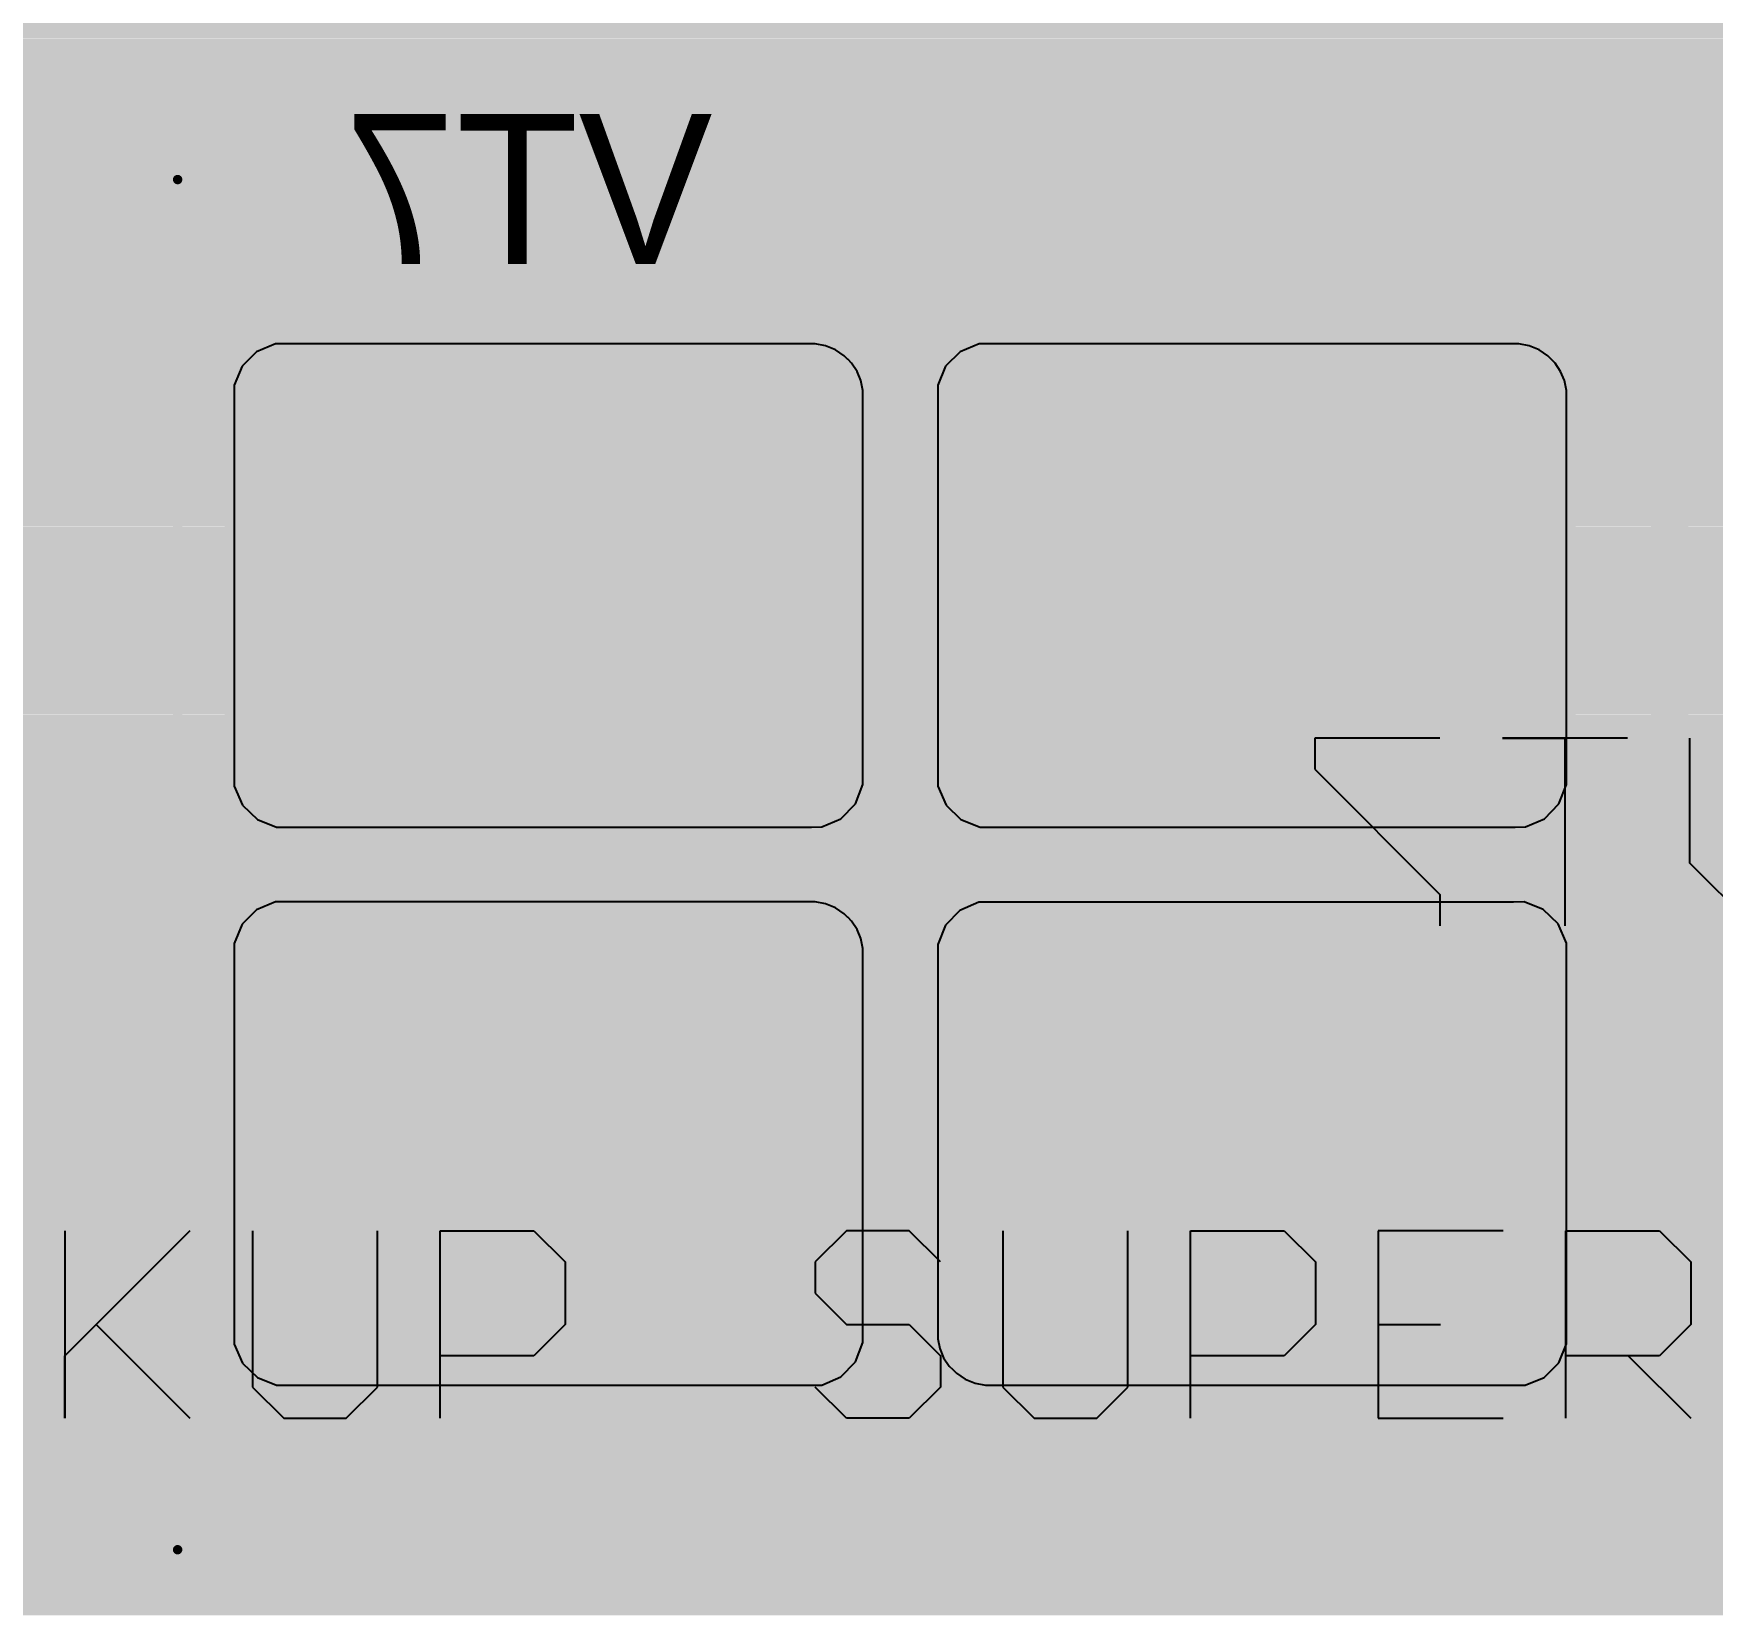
# Model space of a CAD drawing. Header units: millimetres. Extents: x 0.11 to 5.67, y 0.55 to 4.24.
# Drawn here: x 1.017 to 1.3692, y 2.1526 to 2.4844 of the extents above; entities that cross this region are included whole.
import ezdxf

# ---------------------------------------------------------------- set-up
doc = ezdxf.new("R2010")
doc.units = ezdxf.units.MM
doc.header["$MEASUREMENT"] = 0
for name, color, linetype in [('BottomLayer', 5, 'Continuous'), ('BottomOverlay', 54, 'Continuous'), ('BottomPaste', 16, 'Continuous'), ('BottomSolder', 6, 'Continuous'), ('InternalPlane1', 76, 'Continuous'), ('InternalPlane2', 16, 'Continuous'), ('Mechanical1', 6, 'Continuous'), ('Mechanical14', 56, 'Continuous'), ('Mechanical3', 76, 'Continuous'), ('MultiLayer', 9, 'Continuous'), ('TopLayer', 1, 'Continuous'), ('TopOverlay', 2, 'Continuous'), ('ViaHoleLayer', 16, 'Continuous')]:
    doc.layers.add(name, color=color, linetype=linetype)

# ---------------------------------------------------------------- blocks, each defined once
blk = doc.blocks.new('D_PAK_TO_252AA__B_59')
at = {"layer": 'BottomLayer', "const_width": 0.03937}
for points in [[(-0.15453, 0.08976), (-0.1998, 0.08976)], [(-0.15453, -0.08976), (-0.1998, -0.08976)]]:
    blk.add_lwpolyline(points, dxfattribs=at)
at = {"layer": 'BottomLayer'}
for points, const_width in [([(-0.20965, 0.08976, 1), (-0.18996, 0.08976, 1)], 0.01969), ([(-0.16437, 0.08976, 1), (-0.14469, 0.08976, 1)], 0.01969), ([(-0.05556, 0.09833, 1), (-0.04464, 0.09833, 1)], 0.01093), ([(0.20212, 0.09833, 1), (0.21304, 0.09833, 1)], 0.01093), ([(-0.20965, -0.08976, 1), (-0.18996, -0.08976, 1)], 0.01969), ([(-0.16437, -0.08976, 1), (-0.14469, -0.08976, 1)], 0.01969), ([(-0.05556, -0.09833, 1), (-0.04464, -0.09833, 1)], 0.01093), ([(0.20212, -0.09833, 1), (0.21304, -0.09833, 1)], 0.01093)]:
    blk.add_lwpolyline(points, format="xyb", close=True, dxfattribs=dict(at, const_width=const_width))
for points in [[(-0.0501, -0.10925), (0.20758, -0.10925), (-0.0501, 0.10925), (0.20758, 0.10925)], [(-0.06102, -0.09833), (0.2185, -0.09833), (-0.06102, 0.09833), (0.2185, 0.09833)]]:
    blk.add_solid(points, dxfattribs=at)
at = {"layer": 'BottomOverlay', "const_width": 0.00787}
for points in [[(-0.11909, 0.13189), (-0.11909, -0.13189)], [(-0.07579, 0.13189), (-0.11909, 0.13189)], [(-0.07579, -0.13189), (-0.11909, -0.13189)]]:
    blk.add_lwpolyline(points, dxfattribs=at)
at = {"layer": 'BottomOverlay'}
for points, const_width in [([(-0.12106, 0.13189, 1), (-0.11713, 0.13189, 1)], 0.00394), ([(-0.12106, 0.13189, 1), (-0.11713, 0.13189, 1)], 0.00394), ([(-0.07776, 0.13189, 1), (-0.07382, 0.13189, 1)], 0.00394), ([(-0.20374, -0.13189, 1), (-0.21358, -0.13189, 1)], 0.00984), ([(-0.21604, -0.13189, 1), (-0.21112, -0.13189, 1)], 0.00492), ([(-0.2062, -0.13189, 1), (-0.20128, -0.13189, 1)], 0.00492), ([(-0.12106, -0.13189, 1), (-0.11713, -0.13189, 1)], 0.00394), ([(-0.12106, -0.13189, 1), (-0.11713, -0.13189, 1)], 0.00394), ([(-0.07776, -0.13189, 1), (-0.07382, -0.13189, 1)], 0.00394)]:
    blk.add_lwpolyline(points, format="xyb", close=True, dxfattribs=dict(at, const_width=const_width))
at = {"layer": 'BottomPaste'}
for p, q in [((-0.05236, 0.10921), (-0.05635, 0.10756)), ((-0.0502, 0.10921), (-0.05236, 0.10921)), ((0.05973, 0.10921), (-0.0502, 0.10921)), ((0.06085, 0.10921), (0.05973, 0.10921)), ((0.05973, 0.10921), (0.05973, 0.10921)), ((0.06303, 0.10878), (0.06085, 0.10921)), ((0.09732, 0.10918), (0.09515, 0.10915)), ((0.20736, 0.10918), (0.09732, 0.10918)), ((0.20954, 0.10921), (0.20736, 0.10918)), ((0.20736, 0.10918), (0.20736, 0.10918)), ((0.21359, 0.10761), (0.20954, 0.10921)), ((-0.05635, 0.10756), (-0.05941, 0.1045)), ((0.06508, 0.10793), (0.06303, 0.10878)), ((0.06693, 0.10669), (0.06508, 0.10793)), ((0.06772, 0.10591), (0.06693, 0.10669)), ((0.06772, 0.1059), (0.06772, 0.10591)), ((0.06846, 0.10517), (0.06772, 0.1059)), ((0.09116, 0.10742), (0.08814, 0.1043)), ((0.09515, 0.10915), (0.09116, 0.10742)), ((0.21671, 0.10457), (0.21359, 0.10761)), ((-0.05941, 0.1045), (-0.06106, 0.10051)), ((0.06962, 0.10343), (0.06846, 0.10517)), ((0.07042, 0.10149), (0.06962, 0.10343)), ((0.08814, 0.1043), (0.08654, 0.10025)), ((0.21843, 0.10057), (0.21671, 0.10457)), ((-0.06106, 0.10051), (-0.06106, 0.09835)), ((0.07083, 0.09944), (0.07042, 0.10149)), ((0.07083, 0.0984), (0.07083, 0.09944)), ((0.08654, 0.10025), (0.08658, 0.09808)), ((0.21847, 0.0984), (0.21843, 0.10057)), ((-0.06106, 0.09835), (-0.06106, 0.09835)), ((-0.06106, 0.09835), (-0.06106, 0.01862)), ((0.07083, 0.01894), (0.07083, 0.0984)), ((0.08658, 0.09808), (0.08657, 0.09808)), ((0.08657, 0.09808), (0.08658, 0.01862)), ((0.21847, 0.01867), (0.21847, 0.0984)), ((-0.06106, 0.01862), (-0.06103, 0.01644)), ((0.07083, 0.01894), (0.07083, 0.01894)), ((0.07086, 0.01676), (0.07083, 0.01894)), ((0.08658, 0.01862), (0.08658, 0.01757)), ((0.21846, 0.01651), (0.21846, 0.01867)), ((0.21846, 0.01867), (0.21847, 0.01867)), ((-0.06103, 0.01644), (-0.05931, 0.01245)), ((0.06926, 0.01272), (0.07086, 0.01676)), ((0.08658, 0.01757), (0.08698, 0.01552)), ((0.08698, 0.01552), (0.08778, 0.01359)), ((0.21681, 0.01252), (0.21846, 0.01651)), ((-0.05931, 0.01245), (-0.05618, 0.00941)), ((0.06624, 0.0096), (0.06926, 0.01272)), ((0.08778, 0.01359), (0.08895, 0.01185)), ((0.08895, 0.01185), (0.08968, 0.01111)), ((0.08968, 0.01111), (0.08969, 0.01111)), ((0.08969, 0.01111), (0.09047, 0.01033)), ((0.21375, 0.00946), (0.21681, 0.01252)), ((-0.05618, 0.00941), (-0.05214, 0.0078)), ((-0.05214, 0.0078), (-0.04996, 0.00784)), ((-0.04996, 0.00784), (-0.04996, 0.00784)), ((-0.04996, 0.00784), (0.06008, 0.00784)), ((0.06008, 0.00784), (0.06225, 0.00787)), ((0.06225, 0.00787), (0.06624, 0.0096)), ((0.09047, 0.01033), (0.09232, 0.00909)), ((0.09232, 0.00909), (0.09438, 0.00824)), ((0.09438, 0.00824), (0.09656, 0.00781)), ((0.09656, 0.00781), (0.09767, 0.00781)), ((0.09767, 0.00781), (0.09767, 0.0078)), ((0.09767, 0.0078), (0.2076, 0.0078)), ((0.2076, 0.0078), (0.20976, 0.0078)), ((0.20976, 0.0078), (0.21375, 0.00946)), ((-0.05644, -0.00964), (-0.05947, -0.01276)), ((-0.05245, -0.00791), (-0.05644, -0.00964)), ((-0.05028, -0.00788), (-0.05245, -0.00791)), ((0.05976, -0.00788), (-0.05028, -0.00788)), ((0.06194, -0.00784), (0.05976, -0.00788)), ((0.05976, -0.00788), (0.05976, -0.00788)), ((0.06598, -0.00945), (0.06194, -0.00784)), ((0.06911, -0.01249), (0.06598, -0.00945)), ((0.09116, -0.00964), (0.08814, -0.01276)), ((0.09515, -0.00791), (0.09116, -0.00964)), ((0.09732, -0.00788), (0.09515, -0.00791)), ((0.20736, -0.00788), (0.09732, -0.00788)), ((0.20954, -0.00784), (0.20736, -0.00788)), ((0.20736, -0.00788), (0.20736, -0.00788)), ((0.21359, -0.00945), (0.20954, -0.00784)), ((0.21671, -0.01249), (0.21359, -0.00945)), ((-0.05947, -0.01276), (-0.06106, -0.0168)), ((0.07083, -0.01648), (0.06911, -0.01249)), ((0.08814, -0.01276), (0.08654, -0.0168)), ((0.21843, -0.01648), (0.21671, -0.01249)), ((-0.06106, -0.0168), (-0.06103, -0.01898)), ((0.07086, -0.01866), (0.07083, -0.01648)), ((0.08654, -0.0168), (0.08658, -0.01898)), ((0.21847, -0.01866), (0.21843, -0.01648)), ((-0.06103, -0.01898), (-0.06103, -0.01898)), ((-0.06103, -0.01898), (-0.06103, -0.09844)), ((0.07086, -0.09839), (0.07086, -0.01866)), ((0.08658, -0.01898), (0.08657, -0.01898)), ((0.08657, -0.01898), (0.08658, -0.09844)), ((0.21847, -0.09839), (0.21847, -0.01866)), ((-0.06103, -0.09844), (-0.06103, -0.09948)), ((0.07086, -0.10055), (0.07086, -0.09839)), ((0.07086, -0.09839), (0.07086, -0.09839)), ((0.08658, -0.09844), (0.08658, -0.09948)), ((0.21846, -0.10055), (0.21846, -0.09839)), ((0.21846, -0.09839), (0.21847, -0.09839)), ((-0.06103, -0.09948), (-0.06062, -0.10153)), ((-0.06062, -0.10153), (-0.05982, -0.10347)), ((0.06921, -0.10454), (0.07086, -0.10055)), ((0.08658, -0.09948), (0.08698, -0.10153)), ((0.08698, -0.10153), (0.08778, -0.10347)), ((0.21681, -0.10454), (0.21846, -0.10055)), ((-0.05982, -0.10347), (-0.05866, -0.1052)), ((-0.05866, -0.1052), (-0.05792, -0.10594)), ((0.06615, -0.1076), (0.06921, -0.10454)), ((0.08778, -0.10347), (0.08895, -0.1052)), ((0.08895, -0.1052), (0.08968, -0.10594)), ((0.21375, -0.1076), (0.21681, -0.10454)), ((-0.05792, -0.10594), (-0.05792, -0.10594)), ((-0.05792, -0.10594), (-0.05713, -0.10673)), ((-0.05713, -0.10673), (-0.05528, -0.10797)), ((-0.05528, -0.10797), (-0.05323, -0.10882)), ((-0.05323, -0.10882), (-0.05105, -0.10925)), ((0.06216, -0.10925), (0.06615, -0.1076)), ((0.08968, -0.10594), (0.08969, -0.10594)), ((0.08969, -0.10594), (0.09047, -0.10673)), ((0.09047, -0.10673), (0.09232, -0.10797)), ((0.09232, -0.10797), (0.09438, -0.10882)), ((0.09438, -0.10882), (0.09656, -0.10925)), ((0.20976, -0.10925), (0.21375, -0.1076)), ((-0.05105, -0.10925), (-0.04994, -0.10925)), ((-0.04994, -0.10925), (-0.04993, -0.10925)), ((-0.04993, -0.10925), (0.06, -0.10925)), ((0.06, -0.10925), (0.06216, -0.10925)), ((0.09656, -0.10925), (0.09767, -0.10925)), ((0.09767, -0.10925), (0.09767, -0.10925)), ((0.09767, -0.10925), (0.2076, -0.10925)), ((0.2076, -0.10925), (0.20976, -0.10925))]:
    blk.add_line(p, q, dxfattribs=at)
at = {"layer": 'BottomPaste', "const_width": 0.04535}
for points in [[(-0.15453, 0.08976), (-0.1998, 0.08976)], [(-0.15453, -0.08976), (-0.1998, -0.08976)]]:
    blk.add_lwpolyline(points, dxfattribs=at)
at = {"layer": 'BottomPaste', "const_width": 0.02268}
for points in [[(-0.21114, 0.08976, 1), (-0.18846, 0.08976, 1)], [(-0.16587, 0.08976, 1), (-0.14319, 0.08976, 1)], [(-0.21114, -0.08976, 1), (-0.18846, -0.08976, 1)], [(-0.16587, -0.08976, 1), (-0.14319, -0.08976, 1)]]:
    blk.add_lwpolyline(points, format="xyb", close=True, dxfattribs=at)
at = {"layer": 'BottomSolder', "const_width": 0.04331}
for points in [[(-0.15453, 0.08976), (-0.1998, 0.08976)], [(-0.15453, -0.08976), (-0.1998, -0.08976)]]:
    blk.add_lwpolyline(points, dxfattribs=at)
at = {"layer": 'BottomSolder'}
for points, const_width in [([(-0.21063, 0.08976, 1), (-0.18898, 0.08976, 1)], 0.02165), ([(-0.16535, 0.08976, 1), (-0.1437, 0.08976, 1)], 0.02165), ([(-0.05655, 0.09833, 1), (-0.04365, 0.09833, 1)], 0.01289), ([(0.20113, 0.09833, 1), (0.21403, 0.09833, 1)], 0.01289), ([(-0.21063, -0.08976, 1), (-0.18898, -0.08976, 1)], 0.02165), ([(-0.16535, -0.08976, 1), (-0.1437, -0.08976, 1)], 0.02165), ([(-0.05655, -0.09833, 1), (-0.04365, -0.09833, 1)], 0.01289), ([(0.20113, -0.09833, 1), (0.21403, -0.09833, 1)], 0.01289)]:
    blk.add_lwpolyline(points, format="xyb", close=True, dxfattribs=dict(at, const_width=const_width))
for points in [[(-0.0501, -0.11122), (0.20758, -0.11122), (-0.0501, 0.11122), (0.20758, 0.11122)], [(-0.06299, -0.09833), (0.22047, -0.09833), (-0.06299, 0.09833), (0.22047, 0.09833)]]:
    blk.add_solid(points, dxfattribs=at)
at = {"layer": 'Mechanical1', "const_width": 0.00197}
for points in [[(0.23031, 0.1437), (-0.23031, 0.1437)], [(-0.23031, 0.1437), (-0.23031, -0.1437)], [(0.23031, 0.1437), (0.23031, -0.1437)], [(0.23031, -0.1437), (-0.23031, -0.1437)]]:
    blk.add_lwpolyline(points, dxfattribs=at)
at = {"layer": 'Mechanical1', "const_width": 0.000984}
for points in [[(-0.23081, 0.1437, 1), (-0.22982, 0.1437, 1)], [(-0.23081, 0.1437, 1), (-0.22982, 0.1437, 1)], [(0.22982, 0.1437, 1), (0.23081, 0.1437, 1)], [(0.22982, 0.1437, 1), (0.23081, 0.1437, 1)], [(-0.23081, -0.1437, 1), (-0.22982, -0.1437, 1)], [(-0.23081, -0.1437, 1), (-0.22982, -0.1437, 1)], [(0.22982, -0.1437, 1), (0.23081, -0.1437, 1)], [(0.22982, -0.1437, 1), (0.23081, -0.1437, 1)]]:
    blk.add_lwpolyline(points, format="xyb", close=True, dxfattribs=at)
at = {"layer": 'Mechanical3'}
for p, q in [((-0.11319, -0.00032), (-0.10007, 0.0128)), ((-0.10007, 0.0128), (-0.08695, -0.00032)), ((-0.06071, -0.02656), (-0.06071, 0.0128)), ((-0.03447, 0.00624), (-0.03447, 0.0128)), ((-0.00824, -0.02), (-0.03447, 0.00624)), ((-0.11319, -0.02656), (-0.11319, -0.00032)), ((-0.08695, -0.00032), (-0.08695, -0.02656)), ((-0.00824, -0.02656), (-0.00824, -0.02)), ((-0.07383, -0.02656), (-0.04759, -0.02656)), ((-0.04759, -0.02656), (-0.06071, -0.02656)), ((-0.03447, -0.02656), (-0.00824, -0.02656))]:
    blk.add_line(p, q, dxfattribs=at)
blk = doc.blocks.new('RXE_250_FLAT_185')
at = {"layer": 'Mechanical14', "const_width": 0.00394}
blk.add_lwpolyline([(-0.3872, 1.12874), (0.3872, 1.12874)], dxfattribs=at)
blk = doc.blocks.new('CAP_13_26_237')
at = {"layer": 'TopOverlay', "const_width": 0.00787}
blk.add_lwpolyline([(0.25591, -1.11024), (0.25591, -0.06299)], dxfattribs=at)

msp = doc.modelspace()

# ---------------------------------------------------------------- linework, layer by layer
at = {"layer": 'BottomLayer', "const_width": 0.00787}
for points in [[(0.72047, 2.47539), (1.35998, 2.47539)], [(1.35998, 2.39818), (1.35998, 2.47539)], [(0.72047, 2.47145), (1.35998, 2.47145)], [(0.72047, 2.46358), (1.35998, 2.46358)], [(0.72047, 2.4557), (1.35998, 2.4557)], [(0.72047, 2.44783), (1.35998, 2.44783)], [(0.72047, 2.43995), (1.35998, 2.43995)], [(0.72047, 2.43208), (1.35998, 2.43208)], [(0.72047, 2.42421), (1.35998, 2.42421)], [(0.72047, 2.41633), (1.35998, 2.41633)], [(0.72047, 2.40846), (1.35998, 2.40846)], [(0.72047, 2.40058), (1.35998, 2.40058)], [(1.36024, 2.1565), (1.36024, 2.39471)], [(0.72047, 2.39271), (1.36024, 2.39271)], [(0.72047, 2.38484), (1.36024, 2.38484)], [(0.72047, 2.37696), (1.36024, 2.37696)], [(0.72047, 2.36909), (1.36024, 2.36909)], [(0.72047, 2.36121), (1.36024, 2.36121)], [(0.72047, 2.35334), (1.36024, 2.35334)], [(0.72047, 2.34547), (1.36024, 2.34547)], [(0.72047, 2.33759), (1.36024, 2.33759)], [(0.72047, 2.32972), (1.36024, 2.32972)], [(0.72047, 2.32184), (1.36024, 2.32184)], [(0.72047, 2.31397), (1.36024, 2.31397)], [(0.72047, 2.3061), (1.36024, 2.3061)], [(0.72047, 2.29822), (1.36024, 2.29822)], [(0.72047, 2.29035), (1.36024, 2.29035)], [(0.72047, 2.28247), (1.36024, 2.28247)], [(0.72047, 2.2746), (1.36024, 2.2746)], [(0.72047, 2.26673), (1.36024, 2.26673)], [(0.72047, 2.25885), (1.36024, 2.25885)], [(0.72047, 2.25098), (1.36024, 2.25098)], [(0.72047, 2.2431), (1.36024, 2.2431)], [(0.72047, 2.23523), (1.36024, 2.23523)], [(0.72047, 2.22736), (1.36024, 2.22736)], [(0.72047, 2.21948), (1.36024, 2.21948)], [(0.72047, 2.21161), (1.36024, 2.21161)], [(0.72047, 2.20373), (1.36024, 2.20373)], [(0.72047, 2.19586), (1.36024, 2.19586)], [(0.72047, 2.18799), (1.36024, 2.18799)], [(0.72047, 2.18011), (1.36024, 2.18011)], [(0.72047, 2.17224), (1.36024, 2.17224)], [(0.72047, 2.16436), (1.36024, 2.16436)], [(0.72047, 2.1565), (1.36024, 2.1565)]]:
    msp.add_lwpolyline(points, dxfattribs=at)
at = {"layer": 'BottomLayer'}
for points, const_width in [([(1.35801, 2.47539, 1), (1.36195, 2.47539, 1)], 0.00394), ([(1.35801, 2.47539, 1), (1.36195, 2.47539, 1)], 0.00394), ([(1.35801, 2.47145, 1), (1.36195, 2.47145, 1)], 0.00394), ([(1.35801, 2.46358, 1), (1.36195, 2.46358, 1)], 0.00394), ([(1.35801, 2.4557, 1), (1.36195, 2.4557, 1)], 0.00394), ([(1.35801, 2.44783, 1), (1.36195, 2.44783, 1)], 0.00394), ([(1.35801, 2.43995, 1), (1.36195, 2.43995, 1)], 0.00394), ([(1.35801, 2.43208, 1), (1.36195, 2.43208, 1)], 0.00394), ([(1.35801, 2.42421, 1), (1.36195, 2.42421, 1)], 0.00394), ([(1.06378, 2.40925, 1), (1.07559, 2.40925, 1)], 0.01181), ([(1.11102, 2.40925, 1), (1.12283, 2.40925, 1)], 0.01181), ([(1.15827, 2.40925, 1), (1.17008, 2.40925, 1)], 0.01181), ([(1.21339, 2.40925, 1), (1.2252, 2.40925, 1)], 0.01181), ([(1.2685, 2.40925, 1), (1.28031, 2.40925, 1)], 0.01181), ([(1.32362, 2.40925, 1), (1.33543, 2.40925, 1)], 0.01181), ([(1.35801, 2.41633, 1), (1.36195, 2.41633, 1)], 0.00394), ([(1.35801, 2.40846, 1), (1.36195, 2.40846, 1)], 0.00394), ([(1.35801, 2.40058, 1), (1.36195, 2.40058, 1)], 0.00394), ([(1.35801, 2.39818, 1), (1.36195, 2.39818, 1)], 0.00394), ([(1.35801, 2.39818, 1), (1.36195, 2.39818, 1)], 0.00394), ([(1.35801, 2.39818, 1), (1.36195, 2.39818, 1)], 0.00394), ([(1.35827, 2.39471, 1), (1.3622, 2.39471, 1)], 0.00394), ([(1.35827, 2.39471, 1), (1.3622, 2.39471, 1)], 0.00394), ([(1.35827, 2.39471, 1), (1.3622, 2.39471, 1)], 0.00394), ([(1.35827, 2.39271, 1), (1.3622, 2.39271, 1)], 0.00394), ([(1.35827, 2.38484, 1), (1.3622, 2.38484, 1)], 0.00394), ([(1.35827, 2.37696, 1), (1.3622, 2.37696, 1)], 0.00394), ([(1.35827, 2.36909, 1), (1.3622, 2.36909, 1)], 0.00394), ([(1.35827, 2.36121, 1), (1.3622, 2.36121, 1)], 0.00394), ([(1.35827, 2.35334, 1), (1.3622, 2.35334, 1)], 0.00394), ([(1.35827, 2.34547, 1), (1.3622, 2.34547, 1)], 0.00394), ([(1.35827, 2.33759, 1), (1.3622, 2.33759, 1)], 0.00394), ([(1.35827, 2.32972, 1), (1.3622, 2.32972, 1)], 0.00394), ([(1.35827, 2.32184, 1), (1.3622, 2.32184, 1)], 0.00394), ([(1.06378, 2.30689, 1), (1.07559, 2.30689, 1)], 0.01181), ([(1.11102, 2.30689, 1), (1.12283, 2.30689, 1)], 0.01181), ([(1.15827, 2.30689, 1), (1.17008, 2.30689, 1)], 0.01181), ([(1.21339, 2.30689, 1), (1.2252, 2.30689, 1)], 0.01181), ([(1.2685, 2.30689, 1), (1.28031, 2.30689, 1)], 0.01181), ([(1.32362, 2.30689, 1), (1.33543, 2.30689, 1)], 0.01181), ([(1.35827, 2.31397, 1), (1.3622, 2.31397, 1)], 0.00394), ([(1.35827, 2.3061, 1), (1.3622, 2.3061, 1)], 0.00394), ([(1.35827, 2.29822, 1), (1.3622, 2.29822, 1)], 0.00394), ([(1.35827, 2.29035, 1), (1.3622, 2.29035, 1)], 0.00394), ([(1.35827, 2.28247, 1), (1.3622, 2.28247, 1)], 0.00394), ([(1.35827, 2.2746, 1), (1.3622, 2.2746, 1)], 0.00394), ([(1.35827, 2.26673, 1), (1.3622, 2.26673, 1)], 0.00394), ([(1.35827, 2.25885, 1), (1.3622, 2.25885, 1)], 0.00394), ([(1.35827, 2.25098, 1), (1.3622, 2.25098, 1)], 0.00394), ([(1.35827, 2.2431, 1), (1.3622, 2.2431, 1)], 0.00394), ([(1.35827, 2.23523, 1), (1.3622, 2.23523, 1)], 0.00394), ([(1.35827, 2.22736, 1), (1.3622, 2.22736, 1)], 0.00394), ([(1.06378, 2.2124, 1), (1.07559, 2.2124, 1)], 0.01181), ([(1.11102, 2.2124, 1), (1.12283, 2.2124, 1)], 0.01181), ([(1.15827, 2.2124, 1), (1.17008, 2.2124, 1)], 0.01181), ([(1.21339, 2.2124, 1), (1.2252, 2.2124, 1)], 0.01181), ([(1.2685, 2.2124, 1), (1.28031, 2.2124, 1)], 0.01181), ([(1.32362, 2.2124, 1), (1.33543, 2.2124, 1)], 0.01181), ([(1.35827, 2.21948, 1), (1.3622, 2.21948, 1)], 0.00394), ([(1.35827, 2.21161, 1), (1.3622, 2.21161, 1)], 0.00394), ([(1.35827, 2.20373, 1), (1.3622, 2.20373, 1)], 0.00394), ([(1.35827, 2.19586, 1), (1.3622, 2.19586, 1)], 0.00394), ([(1.35827, 2.18799, 1), (1.3622, 2.18799, 1)], 0.00394), ([(1.35827, 2.18011, 1), (1.3622, 2.18011, 1)], 0.00394), ([(1.35827, 2.17224, 1), (1.3622, 2.17224, 1)], 0.00394), ([(1.35827, 2.16436, 1), (1.3622, 2.16436, 1)], 0.00394), ([(1.35827, 2.1565, 1), (1.3622, 2.1565, 1)], 0.00394), ([(1.35827, 2.1565, 1), (1.3622, 2.1565, 1)], 0.00394)]:
    msp.add_lwpolyline(points, format="xyb", close=True, dxfattribs=dict(at, const_width=const_width))
at = {"layer": 'BottomLayer', "const_width": 0.00787}
msp.add_lwpolyline([(1.36024, 2.39471, -0.036841), (1.35998, 2.39818)], format="xyb", dxfattribs=at)
msp.add_lwpolyline([(1.36024, 2.39471, -0.036841), (1.35998, 2.39818)], format="xyb", dxfattribs=at)
at = {"layer": 'InternalPlane1', "const_width": 0.02591}
for points in [[(1.05673, 2.40925, 1), (1.08264, 2.40925, 1)], [(1.10398, 2.40925, 1), (1.12988, 2.40925, 1)], [(1.15122, 2.40925, 1), (1.17713, 2.40925, 1)], [(1.20634, 2.40925, 1), (1.23224, 2.40925, 1)], [(1.26146, 2.40925, 1), (1.28736, 2.40925, 1)], [(1.31657, 2.40925, 1), (1.34248, 2.40925, 1)], [(1.05673, 2.30689, 1), (1.08264, 2.30689, 1)], [(1.10398, 2.30689, 1), (1.12988, 2.30689, 1)], [(1.15122, 2.30689, 1), (1.17713, 2.30689, 1)], [(1.20634, 2.30689, 1), (1.23224, 2.30689, 1)], [(1.26146, 2.30689, 1), (1.28736, 2.30689, 1)], [(1.31657, 2.30689, 1), (1.34248, 2.30689, 1)], [(1.05673, 2.2124, 1), (1.08264, 2.2124, 1)], [(1.10398, 2.2124, 1), (1.12988, 2.2124, 1)], [(1.15122, 2.2124, 1), (1.17713, 2.2124, 1)], [(1.20634, 2.2124, 1), (1.23224, 2.2124, 1)], [(1.26146, 2.2124, 1), (1.28736, 2.2124, 1)], [(1.31657, 2.2124, 1), (1.34248, 2.2124, 1)]]:
    msp.add_lwpolyline(points, format="xyb", close=True, dxfattribs=at)
at = {"layer": 'InternalPlane2', "const_width": 0.02591}
for points in [[(1.05673, 2.40925, 1), (1.08264, 2.40925, 1)], [(1.10398, 2.40925, 1), (1.12988, 2.40925, 1)], [(1.15122, 2.40925, 1), (1.17713, 2.40925, 1)], [(1.20634, 2.40925, 1), (1.23224, 2.40925, 1)], [(1.26146, 2.40925, 1), (1.28736, 2.40925, 1)], [(1.31657, 2.40925, 1), (1.34248, 2.40925, 1)], [(1.05673, 2.30689, 1), (1.08264, 2.30689, 1)], [(1.10398, 2.30689, 1), (1.12988, 2.30689, 1)], [(1.15122, 2.30689, 1), (1.17713, 2.30689, 1)], [(1.20634, 2.30689, 1), (1.23224, 2.30689, 1)], [(1.26146, 2.30689, 1), (1.28736, 2.30689, 1)], [(1.31657, 2.30689, 1), (1.34248, 2.30689, 1)], [(1.05673, 2.2124, 1), (1.08264, 2.2124, 1)], [(1.10398, 2.2124, 1), (1.12988, 2.2124, 1)], [(1.15122, 2.2124, 1), (1.17713, 2.2124, 1)], [(1.20634, 2.2124, 1), (1.23224, 2.2124, 1)], [(1.26146, 2.2124, 1), (1.28736, 2.2124, 1)], [(1.31657, 2.2124, 1), (1.34248, 2.2124, 1)]]:
    msp.add_lwpolyline(points, format="xyb", close=True, dxfattribs=at)
at = {"layer": 'MultiLayer', "const_width": 0.01181}
for points in [[(1.06378, 2.40925, 1), (1.07559, 2.40925, 1)], [(1.11102, 2.40925, 1), (1.12283, 2.40925, 1)], [(1.15827, 2.40925, 1), (1.17008, 2.40925, 1)], [(1.21339, 2.40925, 1), (1.2252, 2.40925, 1)], [(1.2685, 2.40925, 1), (1.28031, 2.40925, 1)], [(1.32362, 2.40925, 1), (1.33543, 2.40925, 1)], [(1.06378, 2.30689, 1), (1.07559, 2.30689, 1)], [(1.11102, 2.30689, 1), (1.12283, 2.30689, 1)], [(1.15827, 2.30689, 1), (1.17008, 2.30689, 1)], [(1.21339, 2.30689, 1), (1.2252, 2.30689, 1)], [(1.2685, 2.30689, 1), (1.28031, 2.30689, 1)], [(1.32362, 2.30689, 1), (1.33543, 2.30689, 1)], [(1.06378, 2.2124, 1), (1.07559, 2.2124, 1)], [(1.11102, 2.2124, 1), (1.12283, 2.2124, 1)], [(1.15827, 2.2124, 1), (1.17008, 2.2124, 1)], [(1.21339, 2.2124, 1), (1.2252, 2.2124, 1)], [(1.2685, 2.2124, 1), (1.28031, 2.2124, 1)], [(1.32362, 2.2124, 1), (1.33543, 2.2124, 1)]]:
    msp.add_lwpolyline(points, format="xyb", close=True, dxfattribs=at)
at = {"layer": 'TopLayer', "const_width": 0.00787}
for points in [[(0.72047, 2.4872), (1.7185, 2.4872)], [(0.72047, 2.47932), (1.7185, 2.47932)], [(0.72047, 2.47145), (1.7185, 2.47145)], [(0.72047, 2.46358), (1.7185, 2.46358)], [(0.72047, 2.4557), (1.7185, 2.4557)], [(0.72047, 2.44783), (1.7185, 2.44783)], [(0.72047, 2.43995), (1.7185, 2.43995)], [(0.72047, 2.43208), (1.7185, 2.43208)], [(0.72047, 2.42421), (1.7185, 2.42421)], [(0.72047, 2.41633), (1.7185, 2.41633)], [(0.72047, 2.40846), (1.7185, 2.40846)], [(0.72047, 2.40058), (1.7185, 2.40058)], [(0.72047, 2.39271), (1.7185, 2.39271)], [(0.72047, 2.38484), (1.7185, 2.38484)], [(0.72047, 2.37696), (1.7185, 2.37696)], [(0.72047, 2.36909), (1.7185, 2.36909)], [(0.72047, 2.36121), (1.7185, 2.36121)], [(0.72047, 2.35334), (1.7185, 2.35334)], [(0.72047, 2.34547), (1.7185, 2.34547)], [(0.72047, 2.33759), (1.7185, 2.33759)], [(0.72047, 2.32972), (1.7185, 2.32972)], [(0.72047, 2.32184), (1.7185, 2.32184)], [(0.72047, 2.31397), (1.7185, 2.31397)], [(0.72047, 2.3061), (1.7185, 2.3061)], [(0.72047, 2.29822), (1.7185, 2.29822)], [(0.72047, 2.29035), (1.7185, 2.29035)], [(0.72047, 2.28247), (1.7185, 2.28247)], [(0.72047, 2.2746), (1.7185, 2.2746)], [(0.72047, 2.26673), (1.7185, 2.26673)], [(0.72047, 2.25885), (1.7185, 2.25885)], [(0.72047, 2.25098), (1.7185, 2.25098)], [(0.72047, 2.2431), (1.7185, 2.2431)], [(0.72047, 2.23523), (1.7185, 2.23523)], [(0.72047, 2.22736), (1.7185, 2.22736)], [(0.72047, 2.21948), (1.7185, 2.21948)], [(0.72047, 2.21161), (1.7185, 2.21161)], [(0.72047, 2.20373), (1.7185, 2.20373)], [(0.72047, 2.19586), (1.7185, 2.19586)], [(0.72047, 2.18799), (1.71062, 2.18799)], [(0.72047, 2.18011), (1.70275, 2.18011)], [(0.72047, 2.17224), (1.69488, 2.17224)], [(0.72047, 2.16436), (1.687, 2.16436)], [(0.72047, 2.1565), (1.67913, 2.1565)]]:
    msp.add_lwpolyline(points, dxfattribs=at)
at = {"layer": 'TopLayer', "const_width": 0.01181}
for points in [[(1.06378, 2.40925, 1), (1.07559, 2.40925, 1)], [(1.11102, 2.40925, 1), (1.12283, 2.40925, 1)], [(1.15827, 2.40925, 1), (1.17008, 2.40925, 1)], [(1.21339, 2.40925, 1), (1.2252, 2.40925, 1)], [(1.2685, 2.40925, 1), (1.28031, 2.40925, 1)], [(1.32362, 2.40925, 1), (1.33543, 2.40925, 1)], [(1.06378, 2.30689, 1), (1.07559, 2.30689, 1)], [(1.11102, 2.30689, 1), (1.12283, 2.30689, 1)], [(1.15827, 2.30689, 1), (1.17008, 2.30689, 1)], [(1.21339, 2.30689, 1), (1.2252, 2.30689, 1)], [(1.2685, 2.30689, 1), (1.28031, 2.30689, 1)], [(1.32362, 2.30689, 1), (1.33543, 2.30689, 1)], [(1.06378, 2.2124, 1), (1.07559, 2.2124, 1)], [(1.11102, 2.2124, 1), (1.12283, 2.2124, 1)], [(1.15827, 2.2124, 1), (1.17008, 2.2124, 1)], [(1.21339, 2.2124, 1), (1.2252, 2.2124, 1)], [(1.2685, 2.2124, 1), (1.28031, 2.2124, 1)], [(1.32362, 2.2124, 1), (1.33543, 2.2124, 1)]]:
    msp.add_lwpolyline(points, format="xyb", close=True, dxfattribs=at)
at = {"layer": 'TopOverlay'}
for p, q in [((1.02358, 2.23326), (1.02358, 2.1939)), ((1.02358, 2.20702), (1.04982, 2.23326)), ((1.04982, 2.23326), (1.03014, 2.21358)), ((1.06294, 2.23326), (1.06294, 2.20046)), ((1.08918, 2.20046), (1.08918, 2.23326)), ((1.1023, 2.1939), (1.1023, 2.23326)), ((1.1023, 2.23326), (1.12198, 2.23326)), ((1.12198, 2.23326), (1.12854, 2.2267)), ((1.18757, 2.23326), (1.18101, 2.2267)), ((1.20069, 2.23326), (1.18757, 2.23326)), ((1.20725, 2.2267), (1.20069, 2.23326)), ((1.22037, 2.23326), (1.22037, 2.20046)), ((1.24661, 2.20046), (1.24661, 2.23326)), ((1.25973, 2.1939), (1.25973, 2.23326)), ((1.25973, 2.23326), (1.27941, 2.23326)), ((1.27941, 2.23326), (1.28597, 2.2267)), ((1.32532, 2.23326), (1.29909, 2.23326)), ((1.29909, 2.23326), (1.29909, 2.1939)), ((1.33844, 2.1939), (1.33844, 2.23326)), ((1.33844, 2.23326), (1.35812, 2.23326)), ((1.35812, 2.23326), (1.36468, 2.2267)), ((1.12854, 2.2267), (1.12854, 2.21358)), ((1.18101, 2.2267), (1.18101, 2.22014)), ((1.28597, 2.2267), (1.28597, 2.21358)), ((1.36468, 2.2267), (1.36468, 2.21358)), ((1.18101, 2.22014), (1.18757, 2.21358)), ((1.03014, 2.21358), (1.04982, 2.1939)), ((1.12854, 2.21358), (1.12198, 2.20702)), ((1.18757, 2.21358), (1.20069, 2.21358)), ((1.20069, 2.21358), (1.20725, 2.20702)), ((1.28597, 2.21358), (1.27941, 2.20702)), ((1.29909, 2.21358), (1.3122, 2.21358)), ((1.36468, 2.21358), (1.35812, 2.20702)), ((1.02358, 2.1939), (1.02358, 2.20702)), ((1.12198, 2.20702), (1.1023, 2.20702)), ((1.20725, 2.20702), (1.20725, 2.20046)), ((1.27941, 2.20702), (1.25973, 2.20702)), ((1.35812, 2.20702), (1.33844, 2.20702)), ((1.35156, 2.20702), (1.36468, 2.1939)), ((1.06294, 2.20046), (1.0695, 2.1939)), ((1.08262, 2.1939), (1.08918, 2.20046)), ((1.18757, 2.1939), (1.18101, 2.20046)), ((1.20725, 2.20046), (1.20069, 2.1939)), ((1.22037, 2.20046), (1.22693, 2.1939)), ((1.24005, 2.1939), (1.24661, 2.20046)), ((1.0695, 2.1939), (1.08262, 2.1939)), ((1.20069, 2.1939), (1.18757, 2.1939)), ((1.22693, 2.1939), (1.24005, 2.1939)), ((1.29909, 2.1939), (1.32532, 2.1939))]:
    msp.add_line(p, q, dxfattribs=at)
at = {"layer": 'ViaHoleLayer', "const_width": 0.00591}
for points in [[(1.06673, 2.40925, 1), (1.07264, 2.40925, 1)], [(1.11398, 2.40925, 1), (1.11988, 2.40925, 1)], [(1.16122, 2.40925, 1), (1.16713, 2.40925, 1)], [(1.21634, 2.40925, 1), (1.22224, 2.40925, 1)], [(1.27146, 2.40925, 1), (1.27736, 2.40925, 1)], [(1.32657, 2.40925, 1), (1.33248, 2.40925, 1)], [(1.06673, 2.30689, 1), (1.07264, 2.30689, 1)], [(1.11398, 2.30689, 1), (1.11988, 2.30689, 1)], [(1.16122, 2.30689, 1), (1.16713, 2.30689, 1)], [(1.21634, 2.30689, 1), (1.22224, 2.30689, 1)], [(1.27146, 2.30689, 1), (1.27736, 2.30689, 1)], [(1.32657, 2.30689, 1), (1.33248, 2.30689, 1)], [(1.06673, 2.2124, 1), (1.07264, 2.2124, 1)], [(1.11398, 2.2124, 1), (1.11988, 2.2124, 1)], [(1.16122, 2.2124, 1), (1.16713, 2.2124, 1)], [(1.21634, 2.2124, 1), (1.22224, 2.2124, 1)], [(1.27146, 2.2124, 1), (1.27736, 2.2124, 1)], [(1.32657, 2.2124, 1), (1.33248, 2.2124, 1)]]:
    msp.add_lwpolyline(points, format="xyb", close=True, dxfattribs=at)

# ---------------------------------------------------------------- block references
for name, p, rotation in [('CAP_13_26_237', (1.84567, 2.41634), 270), ('D_PAK_TO_252AA__B_59', (1.27756, 2.31004), 180), ('RXE_250_FLAT_185', (1.14567, 1.17372), 360)]:
    msp.add_blockref(name, p, dxfattribs=dict(rotation=rotation))

# ---------------------------------------------------------------- texts
at = {"layer": 'BottomOverlay', "text_generation_flag": 2}
msp.add_text('VT7', height=0.031496, dxfattribs=at).set_placement((1.15945, 2.43602))

doc.saveas('drawing.dxf')
